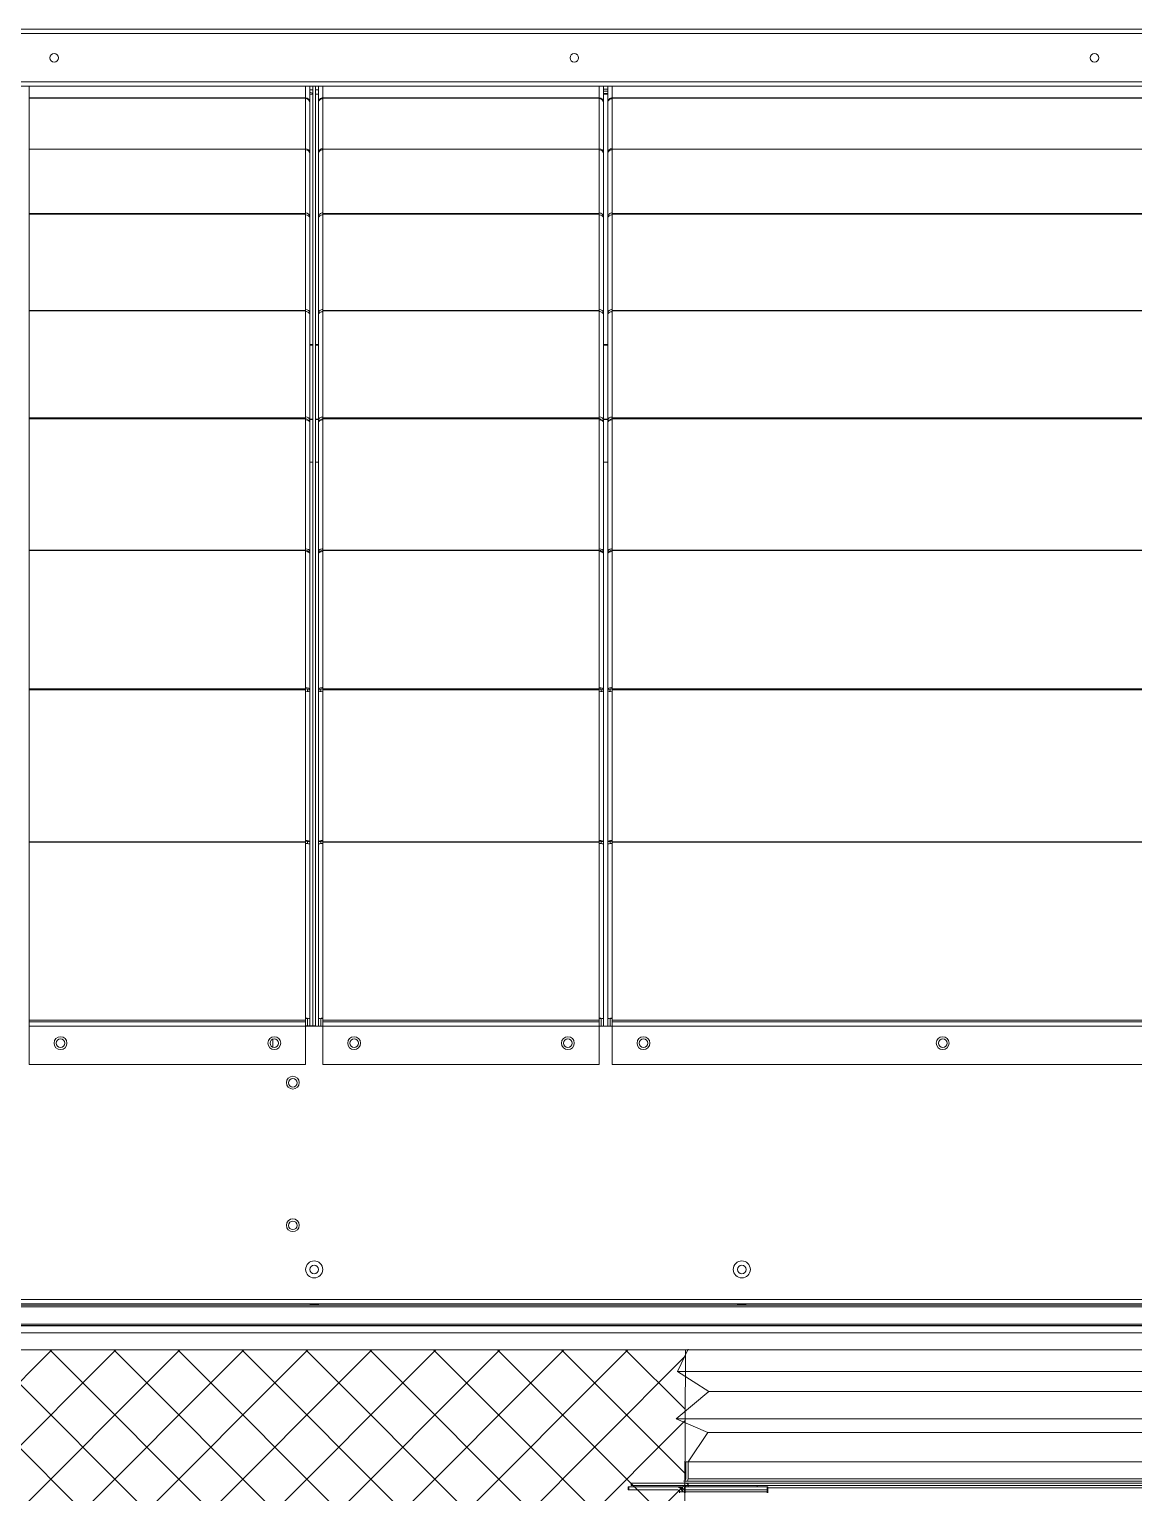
# Model space of a CAD drawing. Header units: millimetres. Extents: x -17070 to 41831, y -291348 to 30635.
# Drawn here: x 32743 to 33518, y 19396 to 20423 of the extents above; entities that cross this region are included whole.
import ezdxf

# ---------------------------------------------------------------- set-up
doc = ezdxf.new("R2010")
doc.units = ezdxf.units.MM

# ---------------------------------------------------------------- blocks, each defined once
blk = doc.blocks.new('3753456')
at = {"color": 0, "lineweight": 5}
for p, q in [((337590.2, 91235.5), (337597.8, 91251)), ((337612.3, 91221.4), (337590.2, 91235.5)), ((337589.4, 91202.2), (337612.3, 91221.4)), ((337611.6, 91192.6), (337589.4, 91202.2)), ((337597.8, 91172), (337611.6, 91192.6))]:
    blk.add_line(p, q, dxfattribs=at)
blk = doc.blocks.new('45735')
at = {"color": 0, "lineweight": 5}
for p, q in [((339300, 91099.7), (338517, 91099.7)), ((338539.1, 91085.6), (339322.1, 91085.6)), ((338516.2, 91066.4), (339299.2, 91066.4)), ((339321.4, 91056.8), (338538.4, 91056.8))]:
    blk.add_line(p, q, dxfattribs=at)
for p in [(926.8, -135.8), (1709.8, -135.8)]:
    blk.add_blockref('3753456', p, dxfattribs=at)
blk = doc.blocks.new('2')
at = {"lineweight": 5}
h = blk.add_hatch(dxfattribs=at)
h.set_pattern_fill('ANSI37', scale=10)
h.set_pattern_definition([(45, (-833140.61, -415575.233), (-22.4506403, 22.4506403), []), (135, (-833140.61, -415575.233), (-22.4506403, -22.4506403), [])])
h.paths.add_polyline_path([(33194.9, 17574.3), (33203.4, 19496.5), (32691, 19496.5), (32682.5, 17574.3)])
at = {"color": 7, "lineweight": 20}
for p, q in [((34245.9, 20422.7), (31640.1, 20422.7)), ((34245.9, 20419.6), (31640.1, 20419.6)), ((34249, 20385.8), (31637, 20385.8)), ((34249, 20382.7), (31637, 20382.7)), ((33152.1, 20374.5), (34245.9, 20374.5)), ((33152.1, 20374.4), (34245.9, 20374.4)), ((33152.1, 20338.6), (34245.9, 20338.6)), ((33152.1, 20338.5), (34245.9, 20338.5)), ((33152.1, 20293.5), (34245.9, 20293.5)), ((33152.1, 20293.1), (34245.9, 20293.1)), ((33152.1, 20225.5), (34245.9, 20225.5)), ((33152.1, 20225.3), (34245.9, 20225.3)), ((33152.1, 20150.1), (34245.9, 20150.1)), ((33152.1, 20149.5), (34245.9, 20149.5)), ((33152.1, 20057.4), (34245.9, 20057.4)), ((33152.1, 20057.2), (34245.9, 20057.2)), ((33152.1, 19960), (34245.9, 19960)), ((33152.1, 19959.3), (34245.9, 19959.3)), ((33152.1, 19852.8), (34245.9, 19852.8)), ((33152.1, 19852.5), (34245.9, 19852.5)), ((34245.9, 19727.8), (33152.1, 19727.8)), ((33152.1, 19726.6), (34245.9, 19726.6)), ((33152.1, 19723.5), (34245.9, 19723.5)), ((33152.1, 19696.6), (34245.9, 19696.6)), ((34247.4, 19527.8), (31638.6, 19527.8)), ((34247.4, 19526.7), (31638.6, 19526.7)), ((31640.1, 19531.9), (34245.9, 19531.9)), ((31640.1, 19528.8), (34245.9, 19528.8)), ((34249, 19513.3), (31637, 19513.3)), ((31638.6, 19514.5), (34247.4, 19514.5)), ((31638.6, 19513.6), (34247.4, 19513.6)), ((34249, 19508.4), (31637, 19508.4)), ((31637, 19496.5), (34249, 19496.5))]:
    blk.add_line(p, q, dxfattribs=at)
at = {"color": 7, "lineweight": 20, "ltscale": 0.004468}
for p, q in [((32743.1, 20374.6), (32743.1, 20382.7)), ((32936.9, 20382.7), (32936.9, 20374.6)), ((32949.1, 20374.6), (32949.1, 20382.7)), ((33142.9, 20382.7), (33142.9, 20374.6)), ((33152.1, 20374.6), (33152.1, 20382.7))]:
    blk.add_line(p, q, dxfattribs=at)
at = {"color": 7, "lineweight": 20, "ltscale": 5.06378e-05}
for p, q in [((32743.1, 20374.6), (32743.1, 20374.5)), ((32936.9, 20374.6), (32936.9, 20374.5)), ((32949.1, 20374.6), (32949.1, 20374.5)), ((33142.9, 20374.6), (33142.9, 20374.5)), ((33152.1, 20374.6), (33152.1, 20374.5))]:
    blk.add_line(p, q, dxfattribs=at)
at = {"color": 7, "lineweight": 20, "ltscale": 0.107667}
for p, q in [((32743.1, 20374.5), (32936.9, 20374.5)), ((32743.1, 20374.4), (32936.9, 20374.4)), ((32949.1, 20374.5), (33142.9, 20374.5)), ((32949.1, 20374.4), (33142.9, 20374.4)), ((32743.1, 20338.6), (32936.9, 20338.6)), ((32743.1, 20338.5), (32936.9, 20338.5)), ((32949.1, 20338.6), (33142.9, 20338.6)), ((32949.1, 20338.5), (33142.9, 20338.5)), ((32743.1, 20293.5), (32936.9, 20293.5)), ((32743.1, 20293.1), (32936.9, 20293.1)), ((32949.1, 20293.5), (33142.9, 20293.5)), ((32949.1, 20293.1), (33142.9, 20293.1)), ((32743.1, 20225.5), (32936.9, 20225.5)), ((32743.1, 20225.3), (32936.9, 20225.3)), ((32949.1, 20225.5), (33142.9, 20225.5)), ((32949.1, 20225.3), (33142.9, 20225.3)), ((32743.1, 20150.1), (32936.9, 20150.1)), ((32743.1, 20149.5), (32936.9, 20149.5)), ((32949.1, 20150.1), (33142.9, 20150.1)), ((32949.1, 20149.5), (33142.9, 20149.5)), ((32743.1, 20057.4), (32936.9, 20057.4)), ((32743.1, 20057.2), (32936.9, 20057.2)), ((32949.1, 20057.4), (33142.9, 20057.4)), ((32949.1, 20057.2), (33142.9, 20057.2)), ((32743.1, 19960), (32936.9, 19960)), ((32743.1, 19959.3), (32936.9, 19959.3)), ((32949.1, 19960), (33142.9, 19960)), ((32949.1, 19959.3), (33142.9, 19959.3)), ((32743.1, 19852.8), (32936.9, 19852.8)), ((32743.1, 19852.5), (32936.9, 19852.5)), ((32949.1, 19852.8), (33142.9, 19852.8)), ((32949.1, 19852.5), (33142.9, 19852.5)), ((32936.9, 19727.8), (32743.1, 19727.8)), ((33142.9, 19727.8), (32949.1, 19727.8)), ((32743.1, 19726.6), (32936.9, 19726.6)), ((32743.1, 19723.5), (32936.9, 19723.5)), ((32949.1, 19726.6), (33142.9, 19726.6)), ((32949.1, 19723.5), (33142.9, 19723.5)), ((32743.1, 19696.6), (32936.9, 19696.6)), ((32949.1, 19696.6), (33142.9, 19696.6))]:
    blk.add_line(p, q, dxfattribs=at)
at = {"color": 7, "lineweight": 20, "ltscale": 8.68979e-05}
for p, q in [((32743.1, 20374.4), (32743.1, 20374.5)), ((32936.9, 20374.4), (32936.9, 20374.5)), ((32949.1, 20374.4), (32949.1, 20374.5)), ((33142.9, 20374.4), (33142.9, 20374.5)), ((33152.1, 20374.4), (33152.1, 20374.5))]:
    blk.add_line(p, q, dxfattribs=at)
at = {"color": 7, "lineweight": 20, "ltscale": 0.000182321}
for p, q in [((32743.1, 20374.1), (32743.1, 20374.4)), ((32936.9, 20374.1), (32936.9, 20374.4)), ((32949.1, 20374.1), (32949.1, 20374.4)), ((33142.9, 20374.1), (33142.9, 20374.4)), ((33152.1, 20374.1), (33152.1, 20374.4))]:
    blk.add_line(p, q, dxfattribs=at)
at = {"color": 7, "lineweight": 20, "ltscale": 0.019501}
for p, q in [((32743.1, 20339), (32743.1, 20374.1)), ((32936.9, 20374.1), (32936.9, 20339)), ((32949.1, 20339), (32949.1, 20374.1)), ((33142.9, 20374.1), (33142.9, 20339)), ((33152.1, 20339), (33152.1, 20374.1)), ((32940, 20371.1), (32940, 20336)), ((32946, 20336), (32946, 20371.1)), ((33146, 20371.1), (33146, 20336)), ((33149, 20336), (33149, 20371.1))]:
    blk.add_line(p, q, dxfattribs=at)
at = {"color": 7, "lineweight": 20, "ltscale": 5.01906e-05}
for p, q in [((32940, 20381.3), (32940, 20381.4)), ((33146, 20381.3), (33146, 20381.4))]:
    blk.add_line(p, q, dxfattribs=at)
at = {"color": 7, "lineweight": 20, "ltscale": 0.005416}
for p, q in [((32940, 20381.3), (32940, 20371.5)), ((32946, 20371.5), (32946, 20381.3)), ((33146, 20381.3), (33146, 20371.5)), ((33149, 20371.5), (33149, 20381.3))]:
    blk.add_line(p, q, dxfattribs=at)
at = {"color": 7, "lineweight": 20, "ltscale": 0.000277946}
for p, q in [((32940, 20380.3), (32940.5, 20380.3)), ((32940, 20378.3), (32940.5, 20378.3))]:
    blk.add_line(p, q, dxfattribs=at)
at = {"color": 7, "lineweight": 20, "ltscale": 0.001093}
blk.add_line((32940, 20377.1), (32941.9, 20377.1), dxfattribs=at)
at = {"color": 7, "lineweight": 20, "ltscale": 0.000414672}
blk.add_line((32941.2, 20380.2), (32942, 20380.2), dxfattribs=at)
at = {"color": 7, "lineweight": 20, "ltscale": 0.366025}
for p, q in [((32942, 20382.7), (32942, 19723.8)), ((32944, 20382.7), (32944, 19723.8))]:
    blk.add_line(p, q, dxfattribs=at)
at = {"color": 7, "lineweight": 20, "ltscale": 0.001111}
for p, q in [((32944, 20380.2), (32946, 20380.2)), ((32944, 20377.1), (32946, 20377.1)), ((32940, 20119), (32942, 20119)), ((32944, 20119), (32946, 20119)), ((33163.2, 19398.3), (33163.2, 19400.3)), ((33163.7, 19398.3), (33163.7, 19400.3)), ((33202.7, 19398.3), (33202.7, 19400.3)), ((33203.2, 19398.3), (33203.2, 19400.3)), ((33260.7, 19398.3), (33260.7, 19400.3)), ((33261.2, 19398.3), (33261.2, 19400.3))]:
    blk.add_line(p, q, dxfattribs=at)
at = {"color": 7, "lineweight": 20, "ltscale": 4.85922e-05}
blk.add_line((32946, 20381.3), (32946, 20381.4), dxfattribs=at)
at = {"color": 7, "lineweight": 20, "ltscale": 0.001667}
for p, q in [((33146, 20380.7), (33149, 20380.7)), ((33149, 20379.2), (33146, 20379.2)), ((33149, 20377.6), (33146, 20377.6)), ((33146, 20377.1), (33149, 20377.1)), ((33146, 20201.7), (33149, 20201.7)), ((33146, 20201.1), (33149, 20201.1)), ((33146, 20149.2), (33149, 20149.2)), ((33146, 20148.9), (33149, 20148.9)), ((33146, 20119), (33149, 20119))]:
    blk.add_line(p, q, dxfattribs=at)
at = {"color": 7, "lineweight": 20, "ltscale": 4.85923e-05}
blk.add_line((33149, 20381.3), (33149, 20381.4), dxfattribs=at)
at = {"color": 7, "lineweight": 20, "ltscale": 1.77147e-05}
for p, q in [((32939.9, 20371.5), (32940, 20371.5)), ((33145.9, 20371.5), (33146, 20371.5))]:
    blk.add_line(p, q, dxfattribs=at)
at = {"color": 7, "lineweight": 20, "ltscale": 0.020143}
for p, q in [((32940, 20335.3), (32940, 20371.5)), ((33146, 20335.3), (33146, 20371.5))]:
    blk.add_line(p, q, dxfattribs=at)
at = {"color": 7, "lineweight": 20, "ltscale": 1.77131e-05}
for p, q in [((32946, 20371.5), (32946, 20371.5)), ((33149, 20371.5), (33149, 20371.5))]:
    blk.add_line(p, q, dxfattribs=at)
at = {"color": 7, "lineweight": 20, "ltscale": 0.000231544}
for p, q in [((32946, 20371.1), (32946, 20371.5)), ((33149, 20371.1), (33149, 20371.5))]:
    blk.add_line(p, q, dxfattribs=at)
at = {"color": 7, "lineweight": 20, "ltscale": 0.000181183}
for p, q in [((32743.1, 20338.6), (32743.1, 20339)), ((32936.9, 20338.6), (32936.9, 20339)), ((32949.1, 20338.6), (32949.1, 20339)), ((33142.9, 20338.6), (33142.9, 20339)), ((33152.1, 20338.6), (33152.1, 20339))]:
    blk.add_line(p, q, dxfattribs=at)
at = {"color": 7, "lineweight": 20, "ltscale": 5.76158e-05}
for p, q in [((32743.1, 20338.5), (32743.1, 20338.6)), ((32936.9, 20338.5), (32936.9, 20338.6)), ((32949.1, 20338.5), (32949.1, 20338.6)), ((33142.9, 20338.5), (33142.9, 20338.6)), ((33152.1, 20338.5), (33152.1, 20338.6))]:
    blk.add_line(p, q, dxfattribs=at)
at = {"color": 7, "lineweight": 20, "ltscale": 0.000228135}
for p, q in [((32743.1, 20338.1), (32743.1, 20338.5)), ((32936.9, 20338.1), (32936.9, 20338.5)), ((32949.1, 20338.1), (32949.1, 20338.5)), ((33142.9, 20338.1), (33142.9, 20338.5)), ((33152.1, 20338.1), (33152.1, 20338.5))]:
    blk.add_line(p, q, dxfattribs=at)
at = {"color": 7, "lineweight": 20, "ltscale": 0.024554}
for p, q in [((32743.1, 20293.9), (32743.1, 20338.1)), ((32936.9, 20338.1), (32936.9, 20293.9)), ((32940, 20335.3), (32940, 20291.1)), ((32946, 20291.1), (32946, 20335.3)), ((32949.1, 20293.9), (32949.1, 20338.1)), ((33142.9, 20338.1), (33142.9, 20293.9)), ((33146, 20335.3), (33146, 20291.1)), ((33149, 20291.1), (33149, 20335.3)), ((33152.1, 20293.9), (33152.1, 20338.1))]:
    blk.add_line(p, q, dxfattribs=at)
at = {"color": 7, "lineweight": 20, "ltscale": 5.95243e-05}
for p, q in [((32939.9, 20336), (32940, 20336)), ((33145.9, 20336), (33146, 20336))]:
    blk.add_line(p, q, dxfattribs=at)
at = {"color": 7, "lineweight": 20, "ltscale": 0.019078}
for p, q in [((32940, 20301.7), (32940, 20336)), ((33146, 20301.7), (33146, 20336))]:
    blk.add_line(p, q, dxfattribs=at)
at = {"color": 7, "lineweight": 20, "ltscale": 5.95226e-05}
for p, q in [((32946.1, 20336), (32946, 20336)), ((33149.1, 20336), (33149, 20336))]:
    blk.add_line(p, q, dxfattribs=at)
at = {"color": 7, "lineweight": 20, "ltscale": 0.000407996}
for p, q in [((32946, 20335.3), (32946, 20336)), ((33149, 20335.3), (33149, 20336))]:
    blk.add_line(p, q, dxfattribs=at)
at = {"color": 7, "lineweight": 20, "ltscale": 0.000229568}
for p, q in [((32743.1, 20293.5), (32743.1, 20293.9)), ((32936.9, 20293.5), (32936.9, 20293.9)), ((32949.1, 20293.5), (32949.1, 20293.9)), ((33142.9, 20293.5), (33142.9, 20293.9)), ((33152.1, 20293.5), (33152.1, 20293.9))]:
    blk.add_line(p, q, dxfattribs=at)
at = {"color": 7, "lineweight": 20, "ltscale": 0.000214269}
for p, q in [((32743.1, 20293.1), (32743.1, 20293.5)), ((32936.9, 20293.1), (32936.9, 20293.5)), ((32949.1, 20293.1), (32949.1, 20293.5)), ((33142.9, 20293.1), (33142.9, 20293.5)), ((33152.1, 20293.1), (33152.1, 20293.5))]:
    blk.add_line(p, q, dxfattribs=at)
at = {"color": 7, "lineweight": 20, "ltscale": 0.000344851}
for p, q in [((32743.1, 20292.5), (32743.1, 20293.1)), ((32936.9, 20292.5), (32936.9, 20293.1)), ((32949.1, 20292.5), (32949.1, 20293.1)), ((33142.9, 20292.5), (33142.9, 20293.1)), ((33152.1, 20292.5), (33152.1, 20293.1))]:
    blk.add_line(p, q, dxfattribs=at)
at = {"color": 7, "lineweight": 20, "ltscale": 0.036885}
for p, q in [((32743.1, 20226.1), (32743.1, 20292.5)), ((32936.9, 20292.5), (32936.9, 20226.1)), ((32949.1, 20226.1), (32949.1, 20292.5)), ((33142.9, 20292.5), (33142.9, 20226.1)), ((33152.1, 20226.1), (33152.1, 20292.5)), ((32940, 20290.1), (32940, 20223.7)), ((32946, 20223.7), (32946, 20290.1)), ((33146, 20290.1), (33146, 20223.7)), ((33149, 20223.7), (33149, 20290.1))]:
    blk.add_line(p, q, dxfattribs=at)
at = {"color": 7, "lineweight": 20, "ltscale": 0.000162064}
for p, q in [((32939.7, 20291.1), (32940, 20291.1)), ((32946.3, 20291.1), (32946, 20291.1)), ((33145.7, 20291.1), (33146, 20291.1)), ((33149.3, 20291.1), (33149, 20291.1))]:
    blk.add_line(p, q, dxfattribs=at)
at = {"color": 7, "lineweight": 20, "ltscale": 0.017676}
for p, q in [((32940, 20259.3), (32940, 20291.1)), ((33146, 20259.3), (33146, 20291.1))]:
    blk.add_line(p, q, dxfattribs=at)
at = {"color": 7, "lineweight": 20, "ltscale": 0.000573504}
for p, q in [((32946, 20290.1), (32946, 20291.1)), ((33149, 20290.1), (33149, 20291.1))]:
    blk.add_line(p, q, dxfattribs=at)
at = {"color": 7, "lineweight": 20, "ltscale": 0.000342699}
for p, q in [((32743.1, 20225.5), (32743.1, 20226.1)), ((32936.9, 20225.5), (32936.9, 20226.1)), ((32949.1, 20225.5), (32949.1, 20226.1)), ((33142.9, 20225.5), (33142.9, 20226.1)), ((33152.1, 20225.5), (33152.1, 20226.1))]:
    blk.add_line(p, q, dxfattribs=at)
at = {"color": 7, "lineweight": 20, "ltscale": 0.000101871}
for p, q in [((32743.1, 20225.3), (32743.1, 20225.5)), ((32936.9, 20225.3), (32936.9, 20225.5)), ((32949.1, 20225.3), (32949.1, 20225.5)), ((33142.9, 20225.3), (33142.9, 20225.5)), ((33152.1, 20225.3), (33152.1, 20225.5))]:
    blk.add_line(p, q, dxfattribs=at)
at = {"color": 7, "lineweight": 20, "ltscale": 0.00038102}
for p, q in [((32743.1, 20225.3), (32743.1, 20224.6)), ((32936.9, 20225.3), (32936.9, 20224.6)), ((32949.1, 20225.3), (32949.1, 20224.6)), ((33142.9, 20225.3), (33142.9, 20224.6)), ((33152.1, 20225.3), (33152.1, 20224.6))]:
    blk.add_line(p, q, dxfattribs=at)
at = {"color": 7, "lineweight": 20, "ltscale": 0.041009}
for p, q in [((32743.1, 20150.8), (32743.1, 20224.6)), ((32936.9, 20224.6), (32936.9, 20150.8)), ((32940, 20222.4), (32940, 20148.5)), ((32946, 20148.5), (32946, 20222.4)), ((32949.1, 20150.8), (32949.1, 20224.6)), ((33142.9, 20224.6), (33142.9, 20150.8)), ((33146, 20222.4), (33146, 20148.5)), ((33149, 20148.5), (33149, 20222.4)), ((33152.1, 20150.8), (33152.1, 20224.6))]:
    blk.add_line(p, q, dxfattribs=at)
at = {"color": 7, "lineweight": 20, "ltscale": 0.000315481}
for p, q in [((32939.4, 20223.7), (32940, 20223.7)), ((32946.5, 20223.7), (32946, 20223.7)), ((33145.4, 20223.7), (33146, 20223.7)), ((33149.5, 20223.7), (33149, 20223.7))]:
    blk.add_line(p, q, dxfattribs=at)
at = {"color": 7, "lineweight": 20, "ltscale": 0.015571}
for p, q in [((32940, 20195.6), (32940, 20223.7)), ((33146, 20195.6), (33146, 20223.7))]:
    blk.add_line(p, q, dxfattribs=at)
at = {"color": 7, "lineweight": 20, "ltscale": 0.000722932}
for p, q in [((32946, 20222.4), (32946, 20223.7)), ((33149, 20222.4), (33149, 20223.7))]:
    blk.add_line(p, q, dxfattribs=at)
at = {"color": 7, "lineweight": 20, "ltscale": 0.001112}
for p, q in [((32940, 20201.7), (32942, 20201.7)), ((32940, 20201.1), (32942, 20201.1)), ((32940, 20149.2), (32942, 20149.2)), ((32940, 20148.9), (32942, 20148.9))]:
    blk.add_line(p, q, dxfattribs=at)
at = {"color": 7, "lineweight": 20, "ltscale": 0.00111}
for p, q in [((32944, 20201.7), (32946, 20201.7)), ((32944, 20201.1), (32946, 20201.1)), ((32944, 20149.2), (32946, 20149.2)), ((32944, 20148.9), (32946, 20148.9))]:
    blk.add_line(p, q, dxfattribs=at)
at = {"color": 7, "lineweight": 20, "ltscale": 0.000383413}
for p, q in [((32743.1, 20150.8), (32743.1, 20150.1)), ((32936.9, 20150.8), (32936.9, 20150.1)), ((32949.1, 20150.8), (32949.1, 20150.1)), ((33142.9, 20150.8), (33142.9, 20150.1)), ((33152.1, 20150.8), (33152.1, 20150.1))]:
    blk.add_line(p, q, dxfattribs=at)
at = {"color": 7, "lineweight": 20, "ltscale": 0.000318226}
for p, q in [((32743.1, 20149.5), (32743.1, 20150.1)), ((32936.9, 20149.5), (32936.9, 20150.1)), ((32949.1, 20149.5), (32949.1, 20150.1)), ((33142.9, 20149.5), (33142.9, 20150.1)), ((33152.1, 20149.5), (33152.1, 20150.1))]:
    blk.add_line(p, q, dxfattribs=at)
at = {"color": 7, "lineweight": 20, "ltscale": 0.000469699}
for p, q in [((32743.1, 20149.5), (32743.1, 20148.7)), ((32936.9, 20149.5), (32936.9, 20148.7)), ((32949.1, 20149.5), (32949.1, 20148.7)), ((33142.9, 20149.5), (33142.9, 20148.7)), ((33152.1, 20149.5), (33152.1, 20148.7))]:
    blk.add_line(p, q, dxfattribs=at)
at = {"color": 7, "lineweight": 20, "ltscale": 0.050238}
for p, q in [((32743.1, 20058.3), (32743.1, 20148.7)), ((32936.9, 20148.7), (32936.9, 20058.3)), ((32949.1, 20058.3), (32949.1, 20148.7)), ((33142.9, 20148.7), (33142.9, 20058.3)), ((33152.1, 20058.3), (33152.1, 20148.7)), ((32940, 20147), (32940, 20056.6)), ((32946, 20056.6), (32946, 20147)), ((33146, 20147), (33146, 20056.6)), ((33149, 20056.6), (33149, 20147))]:
    blk.add_line(p, q, dxfattribs=at)
at = {"color": 7, "lineweight": 20, "ltscale": 0.000523852}
for p, q in [((32936.9, 20149.6), (32936.9, 20148.7)), ((33142.9, 20149.6), (33142.9, 20148.7))]:
    blk.add_line(p, q, dxfattribs=at)
at = {"color": 7, "lineweight": 20, "ltscale": 0.000888889}
for p, q in [((32938.4, 20148.5), (32940, 20148.5)), ((32947.6, 20148.5), (32946, 20148.5)), ((33144.4, 20148.5), (33146, 20148.5)), ((33150.6, 20148.5), (33149, 20148.5)), ((32938.4, 20056.6), (32940, 20056.6)), ((32947.6, 20056.6), (32946, 20056.6)), ((33144.4, 20056.6), (33146, 20056.6)), ((33150.6, 20056.6), (33149, 20056.6)), ((32938.4, 19959.5), (32940, 19959.5)), ((32947.6, 19959.5), (32946, 19959.5)), ((33144.4, 19959.5), (33146, 19959.5)), ((33150.6, 19959.5), (33149, 19959.5)), ((32938.4, 19853), (32940, 19853)), ((32947.6, 19853), (32946, 19853)), ((33144.4, 19853), (33146, 19853)), ((33150.6, 19853), (33149, 19853)), ((33205.3, 19417.9), (33203.7, 19417.9)), ((33165.3, 19402.9), (33165.3, 19401.3)), ((33203.7, 19401.3), (33205.3, 19401.3)), ((33205.3, 19401.3), (33205.3, 19402.9))]:
    blk.add_line(p, q, dxfattribs=at)
at = {"color": 7, "lineweight": 20, "ltscale": 3.37381e-05}
for p, q in [((32938.4, 20148.5), (32938.4, 20148.5)), ((32947.6, 20148.5), (32947.6, 20148.5)), ((33144.4, 20148.5), (33144.4, 20148.5)), ((33150.6, 20148.5), (33150.6, 20148.5))]:
    blk.add_line(p, q, dxfattribs=at)
at = {"color": 7, "lineweight": 20, "ltscale": 0.01323}
for p, q in [((32940, 20124.7), (32940, 20148.5)), ((33146, 20124.7), (33146, 20148.5))]:
    blk.add_line(p, q, dxfattribs=at)
at = {"color": 7, "lineweight": 20, "ltscale": 0.000852754}
for p, q in [((32946, 20147), (32946, 20148.5)), ((33149, 20147), (33149, 20148.5))]:
    blk.add_line(p, q, dxfattribs=at)
at = {"color": 7, "lineweight": 20, "ltscale": 0.000466768}
for p, q in [((32743.1, 20058.3), (32743.1, 20057.4)), ((32936.9, 20058.3), (32936.9, 20057.4)), ((32949.1, 20058.3), (32949.1, 20057.4)), ((33142.9, 20058.3), (33142.9, 20057.4)), ((33152.1, 20058.3), (33152.1, 20057.4))]:
    blk.add_line(p, q, dxfattribs=at)
at = {"color": 7, "lineweight": 20, "ltscale": 0.000134994}
for p, q in [((32743.1, 20057.2), (32743.1, 20057.4)), ((32936.9, 20057.2), (32936.9, 20057.4)), ((32949.1, 20057.2), (32949.1, 20057.4)), ((33142.9, 20057.2), (33142.9, 20057.4)), ((33152.1, 20057.2), (33152.1, 20057.4))]:
    blk.add_line(p, q, dxfattribs=at)
at = {"color": 7, "lineweight": 20, "ltscale": 0.000492271}
for p, q in [((32743.1, 20057.2), (32743.1, 20056.3)), ((32936.9, 20057.2), (32936.9, 20056.3)), ((32949.1, 20057.2), (32949.1, 20056.3)), ((33142.9, 20057.2), (33142.9, 20056.3)), ((33152.1, 20057.2), (33152.1, 20056.3))]:
    blk.add_line(p, q, dxfattribs=at)
at = {"color": 7, "lineweight": 20, "ltscale": 0.052983}
for p, q in [((32743.1, 19960.9), (32743.1, 20056.3)), ((32936.9, 20056.3), (32936.9, 19960.9)), ((32949.1, 19960.9), (32949.1, 20056.3)), ((33142.9, 20056.3), (33142.9, 19960.9)), ((33152.1, 19960.9), (33152.1, 20056.3)), ((32940, 20054.9), (32940, 19959.5)), ((32946, 19959.5), (32946, 20054.9)), ((33146, 20054.9), (33146, 19959.5)), ((33149, 19959.5), (33149, 20054.9))]:
    blk.add_line(p, q, dxfattribs=at)
at = {"color": 7, "lineweight": 20, "ltscale": 0.000610792}
for p, q in [((32936.9, 20057.4), (32936.9, 20056.3)), ((33142.9, 20057.4), (33142.9, 20056.3))]:
    blk.add_line(p, q, dxfattribs=at)
at = {"color": 7, "lineweight": 20, "ltscale": 0.000257803}
for p, q in [((32938.4, 20056.1), (32938.4, 20056.6)), ((32947.6, 20056.1), (32947.6, 20056.6)), ((33144.4, 20056.1), (33144.4, 20056.6)), ((33150.6, 20056.1), (33150.6, 20056.6))]:
    blk.add_line(p, q, dxfattribs=at)
at = {"color": 7, "lineweight": 20, "ltscale": 0.010363}
for p, q in [((32940, 20037.9), (32940, 20056.6)), ((33146, 20037.9), (33146, 20056.6))]:
    blk.add_line(p, q, dxfattribs=at)
at = {"color": 7, "lineweight": 20, "ltscale": 0.000958765}
for p, q in [((32946, 20054.9), (32946, 20056.6)), ((33149, 20054.9), (33149, 20056.6))]:
    blk.add_line(p, q, dxfattribs=at)
at = {"color": 7, "lineweight": 20, "ltscale": 0.000495362}
for p, q in [((32743.1, 19960.9), (32743.1, 19960)), ((32936.9, 19960.9), (32936.9, 19960)), ((32949.1, 19960.9), (32949.1, 19960)), ((33142.9, 19960.9), (33142.9, 19960)), ((33152.1, 19960.9), (33152.1, 19960))]:
    blk.add_line(p, q, dxfattribs=at)
at = {"color": 7, "lineweight": 20, "ltscale": 0.000387411}
for p, q in [((32743.1, 19959.3), (32743.1, 19960)), ((32936.9, 19959.3), (32936.9, 19960)), ((32949.1, 19959.3), (32949.1, 19960)), ((33142.9, 19959.3), (33142.9, 19960)), ((33152.1, 19959.3), (33152.1, 19960))]:
    blk.add_line(p, q, dxfattribs=at)
at = {"color": 7, "lineweight": 20, "ltscale": 0.000543222}
for p, q in [((32743.1, 19959.3), (32743.1, 19958.4)), ((32936.9, 19959.3), (32936.9, 19958.4)), ((32949.1, 19959.3), (32949.1, 19958.4)), ((33142.9, 19959.3), (33142.9, 19958.4)), ((33152.1, 19959.3), (33152.1, 19958.4))]:
    blk.add_line(p, q, dxfattribs=at)
at = {"color": 7, "lineweight": 20, "ltscale": 0.058102}
for p, q in [((32743.1, 19853.8), (32743.1, 19958.4)), ((32936.9, 19958.4), (32936.9, 19853.8)), ((32940, 19957.6), (32940, 19853)), ((32946, 19853), (32946, 19957.6)), ((32949.1, 19853.8), (32949.1, 19958.4)), ((33142.9, 19958.4), (33142.9, 19853.8)), ((33146, 19957.6), (33146, 19853)), ((33149, 19853), (33149, 19957.6)), ((33152.1, 19853.8), (33152.1, 19958.4))]:
    blk.add_line(p, q, dxfattribs=at)
at = {"color": 7, "lineweight": 20, "ltscale": 0.001012}
for p, q in [((32936.9, 19960.2), (32936.9, 19958.4)), ((33142.9, 19960.2), (33142.9, 19958.4))]:
    blk.add_line(p, q, dxfattribs=at)
at = {"color": 7, "lineweight": 20, "ltscale": 0.000676388}
for p, q in [((32938.4, 19958.3), (32938.4, 19959.5)), ((32947.6, 19958.3), (32947.6, 19959.5)), ((33144.4, 19958.3), (33144.4, 19959.5)), ((33150.6, 19958.3), (33150.6, 19959.5))]:
    blk.add_line(p, q, dxfattribs=at)
at = {"color": 7, "lineweight": 20, "ltscale": 0.007338}
for p, q in [((32940, 19946.3), (32940, 19959.5)), ((33146, 19946.3), (33146, 19959.5))]:
    blk.add_line(p, q, dxfattribs=at)
at = {"color": 7, "lineweight": 20, "ltscale": 0.001039}
for p, q in [((32946, 19957.6), (32946, 19959.5)), ((33149, 19957.6), (33149, 19959.5))]:
    blk.add_line(p, q, dxfattribs=at)
at = {"color": 7, "lineweight": 20, "ltscale": 0.000539832}
for p, q in [((32743.1, 19853.8), (32743.1, 19852.8)), ((32936.9, 19853.8), (32936.9, 19852.8)), ((32949.1, 19853.8), (32949.1, 19852.8)), ((33142.9, 19853.8), (33142.9, 19852.8)), ((33152.1, 19853.8), (33152.1, 19852.8))]:
    blk.add_line(p, q, dxfattribs=at)
at = {"color": 7, "lineweight": 20, "ltscale": 0.000153368}
for p, q in [((32743.1, 19852.5), (32743.1, 19852.8)), ((32936.9, 19852.5), (32936.9, 19852.8)), ((32949.1, 19852.5), (32949.1, 19852.8)), ((33142.9, 19852.5), (33142.9, 19852.8)), ((33152.1, 19852.5), (33152.1, 19852.8))]:
    blk.add_line(p, q, dxfattribs=at)
at = {"color": 7, "lineweight": 20, "ltscale": 0.00054973}
for p, q in [((32743.1, 19852.5), (32743.1, 19851.5)), ((32936.9, 19852.5), (32936.9, 19851.5)), ((32949.1, 19852.5), (32949.1, 19851.5)), ((33142.9, 19852.5), (33142.9, 19851.5)), ((33152.1, 19852.5), (33152.1, 19851.5))]:
    blk.add_line(p, q, dxfattribs=at)
at = {"color": 7, "lineweight": 20, "ltscale": 0.068058}
for p, q in [((32743.1, 19729), (32743.1, 19851.5)), ((32936.9, 19851.5), (32936.9, 19729)), ((32940, 19851.1), (32940, 19728.6)), ((32946, 19728.6), (32946, 19851.1)), ((32949.1, 19729), (32949.1, 19851.5)), ((33142.9, 19851.5), (33142.9, 19729)), ((33146, 19851.1), (33146, 19728.6)), ((33149, 19728.6), (33149, 19851.1)), ((33152.1, 19729), (33152.1, 19851.5))]:
    blk.add_line(p, q, dxfattribs=at)
at = {"color": 7, "lineweight": 20, "ltscale": 0.001029}
for p, q in [((32936.9, 19853.4), (32936.9, 19851.5)), ((33142.9, 19853.4), (33142.9, 19851.5))]:
    blk.add_line(p, q, dxfattribs=at)
at = {"color": 7, "lineweight": 20, "ltscale": 0.000861584}
for p, q in [((32938.4, 19851.5), (32938.4, 19853)), ((32947.6, 19851.5), (32947.6, 19853)), ((33144.4, 19851.5), (33144.4, 19853)), ((33150.6, 19851.5), (33150.6, 19853))]:
    blk.add_line(p, q, dxfattribs=at)
at = {"color": 7, "lineweight": 20, "ltscale": 0.004022}
for p, q in [((32940, 19845.8), (32940, 19853)), ((33146, 19845.8), (33146, 19853))]:
    blk.add_line(p, q, dxfattribs=at)
at = {"color": 7, "lineweight": 20, "ltscale": 0.00109}
for p, q in [((32946, 19851.1), (32946, 19853)), ((33149, 19851.1), (33149, 19853))]:
    blk.add_line(p, q, dxfattribs=at)
at = {"color": 7, "lineweight": 20, "ltscale": 0.000665626}
for p, q in [((32743.1, 19729), (32743.1, 19727.8)), ((32936.9, 19729), (32936.9, 19727.8)), ((32949.1, 19729), (32949.1, 19727.8)), ((33142.9, 19729), (33142.9, 19727.8)), ((33152.1, 19729), (33152.1, 19727.8))]:
    blk.add_line(p, q, dxfattribs=at)
at = {"color": 7, "lineweight": 20, "ltscale": 0.000707283}
for p, q in [((32743.1, 19727.8), (32743.1, 19726.6)), ((32936.9, 19727.8), (32936.9, 19726.6)), ((32949.1, 19727.8), (32949.1, 19726.6)), ((33142.9, 19727.8), (33142.9, 19726.6)), ((33152.1, 19727.8), (33152.1, 19726.6))]:
    blk.add_line(p, q, dxfattribs=at)
at = {"color": 7, "lineweight": 20, "ltscale": 0.002756}
blk.add_line((32936.9, 19728.8), (32936.9, 19723.8), dxfattribs=at)
at = {"color": 7, "lineweight": 20, "ltscale": 0.00263}
for p, q in [((32938.4, 19723.8), (32938.4, 19728.6)), ((32940, 19723.8), (32940, 19728.6))]:
    blk.add_line(p, q, dxfattribs=at)
at = {"color": 7, "lineweight": 20, "ltscale": 0.002779}
for p, q in [((32946, 19723.6), (32946, 19728.6)), ((32947.6, 19723.6), (32947.6, 19728.6)), ((33144.4, 19723.6), (33144.4, 19728.6)), ((33146, 19723.6), (33146, 19728.6)), ((33149, 19723.6), (33149, 19728.6)), ((33150.6, 19723.6), (33150.6, 19728.6))]:
    blk.add_line(p, q, dxfattribs=at)
at = {"color": 7, "lineweight": 20, "ltscale": 0.002905}
blk.add_line((33142.9, 19728.8), (33142.9, 19723.6), dxfattribs=at)
at = {"color": 7, "lineweight": 20, "ltscale": 0.001722}
for p, q in [((32743.1, 19723.5), (32743.1, 19726.6)), ((32936.9, 19723.5), (32936.9, 19726.6)), ((32949.1, 19723.5), (32949.1, 19726.6)), ((33142.9, 19723.5), (33142.9, 19726.6)), ((33152.1, 19723.5), (33152.1, 19726.6))]:
    blk.add_line(p, q, dxfattribs=at)
at = {"color": 7, "lineweight": 20, "ltscale": 0.014944}
for p, q in [((32743.1, 19723.5), (32743.1, 19696.6)), ((32936.9, 19696.6), (32936.9, 19723.5)), ((32949.1, 19723.5), (32949.1, 19696.6)), ((33142.9, 19696.6), (33142.9, 19723.5)), ((33152.1, 19723.5), (33152.1, 19696.6))]:
    blk.add_line(p, q, dxfattribs=at)
at = {"color": 7, "lineweight": 20, "ltscale": 0.002}
blk.add_line((32936.9, 19723.8), (32940.5, 19723.8), dxfattribs=at)
at = {"color": 7, "lineweight": 20, "ltscale": 0.006778}
blk.add_line((32949.1, 19723.6), (32936.9, 19723.6), dxfattribs=at)
at = {"color": 7, "lineweight": 20, "ltscale": 0.001944}
for p, q in [((32944, 19723.8), (32940.5, 19723.8)), ((33199.2, 19396.8), (33202.7, 19396.8))]:
    blk.add_line(p, q, dxfattribs=at)
at = {"color": 7, "lineweight": 20, "ltscale": 0.000149487}
blk.add_line((32940.5, 19723.6), (32940.5, 19723.8), dxfattribs=at)
at = {"color": 7, "lineweight": 20, "ltscale": 0.000149486}
blk.add_line((32944, 19723.6), (32944, 19723.8), dxfattribs=at)
at = {"color": 7, "lineweight": 20, "ltscale": 0.005111}
blk.add_line((33152.1, 19723.6), (33142.9, 19723.6), dxfattribs=at)
at = {"color": 7, "lineweight": 20, "ltscale": 0.003143}
blk.add_line((32914, 19714.4), (32914, 19708.7), dxfattribs=at)
at = {"color": 7, "lineweight": 20, "ltscale": 0.434111}
for p, q in [((33203, 19417.9), (33908.2, 19417.9)), ((33202.2, 19402.9), (33908.2, 19402.9)), ((33203, 19404.5), (33908.2, 19404.5))]:
    blk.add_line(p, q, dxfattribs=at)
at = {"color": 7, "lineweight": 20, "ltscale": 0.006611}
for p, q in [((33203.7, 19417.9), (33203.7, 19406)), ((33205.3, 19417.9), (33205.3, 19406))]:
    blk.add_line(p, q, dxfattribs=at)
at = {"color": 7, "lineweight": 20, "ltscale": 0.019167}
for p, q in [((33163.2, 19400.3), (33197.7, 19400.3)), ((33163.7, 19400.3), (33198.2, 19400.3)), ((33163.2, 19398.3), (33197.7, 19398.3)), ((33163.7, 19398.3), (33198.2, 19398.3))]:
    blk.add_line(p, q, dxfattribs=at)
at = {"color": 7, "lineweight": 20, "ltscale": 0.021333}
for p, q in [((33165.3, 19402.9), (33203.7, 19402.9)), ((33203.7, 19401.3), (33165.3, 19401.3))]:
    blk.add_line(p, q, dxfattribs=at)
at = {"color": 7, "lineweight": 20, "ltscale": 0.0205}
blk.add_line((33165.3, 19402.9), (33202.2, 19402.9), dxfattribs=at)
at = {"color": 7, "lineweight": 20, "ltscale": 0.000794473}
blk.add_line((33198.2, 19400.3), (33199.7, 19400.3), dxfattribs=at)
at = {"color": 7, "lineweight": 20, "ltscale": 0.00135}
blk.add_line((33198.2, 19400.3), (33200.7, 19400.3), dxfattribs=at)
at = {"color": 7, "lineweight": 20, "ltscale": 0.000187402}
blk.add_line((33199.7, 19400.3), (33199.7, 19399.9), dxfattribs=at)
at = {"color": 7, "lineweight": 20, "ltscale": 0.000583596}
blk.add_line((33200.7, 19400.3), (33200.7, 19399.2), dxfattribs=at)
at = {"color": 7, "lineweight": 20, "ltscale": 0.032222}
for p, q in [((33202.7, 19400.3), (33260.7, 19400.3)), ((33203.2, 19400.3), (33261.2, 19400.3)), ((33202.7, 19398.3), (33260.7, 19398.3)), ((33202.7, 19396.8), (33260.7, 19396.8)), ((33203.2, 19398.3), (33261.2, 19398.3)), ((33203.2, 19396.8), (33261.2, 19396.8))]:
    blk.add_line(p, q, dxfattribs=at)
at = {"color": 7, "lineweight": 20, "ltscale": 0.042722}
blk.add_line((33203, 19406), (33203.7, 19406), dxfattribs=at)
at = {"color": 7, "lineweight": 20, "ltscale": 0.000555547}
for p, q in [((33203.7, 19400.3), (33203.7, 19401.3)), ((33205.3, 19401.3), (33205.3, 19400.3)), ((33253.7, 19401.3), (33253.7, 19400.3))]:
    blk.add_line(p, q, dxfattribs=at)
at = {"color": 7, "lineweight": 20, "ltscale": 0.3905}
blk.add_line((33205.3, 19406), (33908.2, 19406), dxfattribs=at)
at = {"color": 7, "lineweight": 20, "ltscale": 0.435222}
for p, q in [((33988.7, 19402.9), (33205.3, 19402.9)), ((33988.7, 19401.3), (33205.3, 19401.3))]:
    blk.add_line(p, q, dxfattribs=at)
at = {"color": 7, "lineweight": 20, "ltscale": 0.026889}
blk.add_line((33205.3, 19401.3), (33253.7, 19401.3), dxfattribs=at)
at = {"color": 7, "lineweight": 20, "ltscale": 0.432889}
blk.add_line((33207.4, 19401.3), (33986.6, 19401.3), dxfattribs=at)
at = {"color": 7, "lineweight": 20, "ltscale": 0.373111}
blk.add_line((33932.8, 19399.8), (33261.2, 19399.8), dxfattribs=at)
at = {"color": 7, "lineweight": 20, "ltscale": 0.000277761}
blk.add_line((33199.2, 19396.3), (33199.2, 19396.8), dxfattribs=at)
at = {"color": 7, "lineweight": 20, "ltscale": 0.000833333}
for p, q in [((33202.7, 19398.3), (33202.7, 19396.8)), ((33203.2, 19398.3), (33203.2, 19396.8)), ((33260.7, 19398.3), (33260.7, 19396.8)), ((33261.2, 19398.3), (33261.2, 19396.8))]:
    blk.add_line(p, q, dxfattribs=at)
at = {"color": 7, "lineweight": 20, "ltscale": 0.000277763}
for p, q in [((33202.7, 19396.3), (33202.7, 19396.8)), ((33203.2, 19396.3), (33203.2, 19396.8)), ((33260.7, 19396.3), (33260.7, 19396.8)), ((33261.2, 19396.3), (33261.2, 19396.8))]:
    blk.add_line(p, q, dxfattribs=at)
at = {"color": 0, "lineweight": 20}
blk.add_lwpolyline([(32691, 19496.5), (33203.4, 19496.5), (33194.9, 17574.3), (32682.5, 17574.3)], close=True, dxfattribs=at)
at = {"color": 7, "lineweight": 20}
for centre, radius in [((32760.5, 20402.7), 3), ((33125.5, 20402.7), 3), ((33490.5, 20402.7), 3), ((32765, 19711.6), 4.5), ((32765, 19711.6), 3), ((32915, 19711.6), 4.5), ((32915, 19711.6), 3), ((32971, 19711.6), 4.5), ((32971, 19711.6), 3), ((33121, 19711.6), 4.5), ((33121, 19711.6), 3), ((33174, 19711.6), 4.5), ((33174, 19711.6), 3), ((33384, 19711.6), 4.5), ((33384, 19711.6), 3), ((32928, 19683.9), 4.5), ((32928, 19683.8), 3), ((32928, 19583.9), 4.5), ((32928, 19583.8), 3), ((32943, 19552.9), 6), ((32943, 19552.9), 3), ((33243, 19552.9), 6), ((33243, 19552.9), 3)]:
    blk.add_circle(centre, radius, dxfattribs=at)
for centre, radius, start, end in [((32940.5, 20376.8), 3.5, 64.6232, 90), ((32940.5, 20376.8), 1.5, 0.5908, 90), ((32940.5, 20376.8), 3.5, 0, 0.4003), ((32936.9, 20187.9), 3.1, 0, 0.8218), ((33142.9, 20187.9), 3.1, 0, 0.8218), ((32936.9, 19965), 3.1, 0, 0.7204), ((33142.9, 19965), 3.1, 0, 0.7204), ((33197.7, 19396.8), 3.5, 0, 90), ((33198.2, 19396.8), 3.5, 0, 90), ((33199.2, 19396.8), 3.5, 1.1186, 64.6231), ((33202.2, 19406), 1.5, 270.5383, 0), ((33202.2, 19406), 3.1, 270, 270.3745), ((33203.7, 19401.3), 1.6, 0, 90), ((33202.2, 19406), 3.1, 331.0629, 0), ((33197.7, 19396.8), 1.5, 0, 90), ((33198.2, 19396.8), 1.5, 0, 90)]:
    blk.add_arc(centre, radius, start, end, dxfattribs=at)
for centre, major_axis, ratio, start_param, end_param in [((32936.9, 20371.5), (-3.1, 0), 0.995898, 3.141593, 4.712389), ((32936.9, 20371.1), (-3.1, 0), 0.945441, 3.141593, 4.712389), ((32936.9, 20381.3), (-3.1, 0), 0.995898, 3.141593, 3.605089), ((32936.9, 20381.4), (3.1, 0), 1, 0, 0.429168), ((32949.1, 20381.4), (-3.1, 0), 1, 5.854017, 6.283185), ((32949.1, 20381.3), (3.1, 0), 0.995898, 2.678096, 3.141593), ((32949.1, 20371.5), (3.1, 0), 0.995898, 1.570796, 3.141593), ((32949.1, 20371.1), (3.1, 0), 0.945441, 1.570796, 3.141593), ((33142.9, 20371.5), (-3.1, 0), 0.995898, 3.141593, 4.712389), ((33142.9, 20371.1), (-3.1, 0), 0.945441, 3.141593, 4.712389), ((33142.9, 20381.3), (-3.1, 0), 0.995898, 3.141593, 3.605089), ((33142.9, 20381.4), (3.1, 0), 1, 0, 0.429168), ((33152.1, 20381.3), (3.1, 0), 0.995898, 2.678096, 3.141593), ((33152.1, 20381.4), (-3.1, 0), 1, 5.854017, 6.283185), ((33152.1, 20371.5), (3.1, 0), 0.995898, 1.570796, 3.141593), ((33152.1, 20371.1), (3.1, 0), 0.945441, 1.570796, 3.141593), ((32936.9, 20336), (-3.1, 0), 0.945441, 3.141593, 4.712389), ((32936.9, 20335.3), (-3.1, 0), 0.911987, 3.141593, 4.712389), ((32949.1, 20336), (3.1, 0), 0.945441, 1.570796, 3.141593), ((32949.1, 20335.3), (3.1, 0), 0.911987, 1.570796, 3.141593), ((33142.9, 20336), (-3.1, 0), 0.945441, 3.141593, 4.712389), ((33142.9, 20335.3), (-3.1, 0), 0.911987, 3.141593, 4.712389), ((33152.1, 20336), (3.1, 0), 0.945441, 1.570796, 3.141593), ((33152.1, 20335.3), (3.1, 0), 0.911987, 1.570796, 3.141593), ((32936.9, 20291.1), (-3.1, 0), 0.911987, 3.141593, 4.712389), ((32936.9, 20290.1), (-3.1, 0), 0.787572, 3.141593, 4.712389), ((32949.1, 20291.1), (3.1, 0), 0.911987, 1.570796, 3.141593), ((32949.1, 20290.1), (3.1, 0), 0.787572, 1.570796, 3.141593), ((33142.9, 20291.1), (-3.1, 0), 0.911987, 3.141593, 4.712389), ((33142.9, 20290.1), (-3.1, 0), 0.787572, 3.141593, 4.712389), ((33152.1, 20291.1), (3.1, 0), 0.911987, 1.570796, 3.141593), ((33152.1, 20290.1), (3.1, 0), 0.787572, 1.570796, 3.141593), ((32936.9, 20223.7), (-3.1, 0), 0.787572, 3.141593, 4.712389), ((32936.9, 20223.7), (-1.5, 0), 0.787572, 3.897536, 4.712389), ((32936.9, 20222.4), (-3.1, 0), 0.728422, 3.141593, 4.712389), ((32949.1, 20223.7), (3.1, 0), 0.787572, 1.570796, 3.141593), ((32949.1, 20222.4), (3.1, 0), 0.728422, 1.570796, 3.141593), ((32949.1, 20223.7), (1.5, 0), 0.787572, 1.570796, 2.385648), ((33142.9, 20223.7), (-3.1, 0), 0.787572, 3.141593, 4.712389), ((33142.9, 20223.7), (-1.5, 0), 0.787572, 3.897536, 4.712389), ((33142.9, 20222.4), (-3.1, 0), 0.728422, 3.141593, 4.712389), ((33152.1, 20223.7), (3.1, 0), 0.787572, 1.570796, 3.141593), ((33152.1, 20222.4), (3.1, 0), 0.728422, 1.570796, 3.141593), ((33152.1, 20223.7), (1.5, 0), 0.787572, 1.570796, 2.385648), ((32936.9, 20187.8), (-3.1, 0), 0.99655, 3.141593, 3.150933), ((32936.9, 20187.6), (-3.1, 0), 0.977239, 3.141593, 3.155876), ((32936.9, 20182.7), (-3.1, 0), 0.968276, 3.141593, 3.146662), ((33142.9, 20187.8), (-3.1, 0), 0.99655, 3.141593, 3.150933), ((33142.9, 20187.6), (-3.1, 0), 0.977239, 3.141593, 3.155876), ((33142.9, 20182.7), (-3.1, 0), 0.968276, 3.141593, 3.146662), ((32936.9, 20167.7), (-3.1, 0), 0.944147, 3.141593, 3.146652), ((32936.9, 20160.6), (-3.1, 0), 0.977239, 3.141593, 3.154321), ((32936.9, 20159.8), (-3.1, 0), 0.850543, 3.141593, 3.154078), ((33142.9, 20167.7), (-3.1, 0), 0.944147, 3.141593, 3.146652), ((33142.9, 20160.6), (-3.1, 0), 0.977239, 3.141593, 3.154321), ((33142.9, 20159.8), (-3.1, 0), 0.850543, 3.141593, 3.154078), ((32936.9, 20148.5), (-3.1, 0), 0.728422, 3.141593, 4.712389), ((32936.9, 20148.5), (-1.5, 0), 0.728422, 3.141593, 4.712389), ((32936.9, 20147), (-3.1, 0), 0.543645, 3.141593, 4.712389), ((32949.1, 20148.5), (3.1, 0), 0.728422, 1.570796, 3.141593), ((32949.1, 20147), (3.1, 0), 0.543645, 1.570796, 3.141593), ((32949.1, 20148.5), (1.5, 0), 0.728422, 1.570796, 3.141593), ((33142.9, 20148.5), (-3.1, 0), 0.728422, 3.141593, 4.712389), ((33142.9, 20148.5), (-1.5, 0), 0.728422, 3.141593, 4.712389), ((33142.9, 20147), (-3.1, 0), 0.543645, 3.141593, 4.712389), ((33152.1, 20148.5), (3.1, 0), 0.728422, 1.570796, 3.141593), ((33152.1, 20147), (3.1, 0), 0.543645, 1.570796, 3.141593), ((33152.1, 20148.5), (1.5, 0), 0.728422, 1.570796, 3.141593), ((32936.9, 20147.9), (-3.1, 0), 0.878691, 3.141593, 3.146619), ((33142.9, 20147.9), (-3.1, 0), 0.878691, 3.141593, 3.146619), ((32936.9, 20092.8), (-3.1, 0), 0.850543, 3.141593, 3.152997), ((32936.9, 20091.5), (-3.1, 0), 0.719619, 3.141593, 3.152626), ((33142.9, 20092.8), (-3.1, 0), 0.850543, 3.141593, 3.152997), ((33142.9, 20091.5), (-3.1, 0), 0.719619, 3.141593, 3.152626), ((32936.9, 20056.6), (-3.1, 0), 0.543645, 3.141593, 4.712389), ((32936.9, 20056.6), (-1.5, 0), 0.543645, 3.141593, 4.712389), ((32936.9, 20054.9), (-3.1, 0), 0.465261, 3.141593, 4.712389), ((32949.1, 20056.6), (3.1, 0), 0.543645, 1.570796, 3.141593), ((32949.1, 20054.9), (3.1, 0), 0.465261, 1.570796, 3.141593), ((32949.1, 20056.6), (1.5, 0), 0.543645, 1.570796, 3.141593), ((33142.9, 20056.6), (-3.1, 0), 0.543645, 3.141593, 4.712389), ((33142.9, 20056.6), (-1.5, 0), 0.543645, 3.141593, 4.712389), ((33142.9, 20054.9), (-3.1, 0), 0.465261, 3.141593, 4.712389), ((33152.1, 20056.6), (3.1, 0), 0.543645, 1.570796, 3.141593), ((33152.1, 20054.9), (3.1, 0), 0.465261, 1.570796, 3.141593), ((33152.1, 20056.6), (1.5, 0), 0.543645, 1.570796, 3.141593), ((32936.9, 20003), (-3.1, 0), 0.719619, 3.141593, 3.151828), ((32936.9, 20001.3), (-3.1, 0), 0.446847, 3.141593, 3.150104), ((33142.9, 20003), (-3.1, 0), 0.719619, 3.141593, 3.146102), ((33142.9, 20001.3), (-3.1, 0), 0.446847, 3.141593, 3.150104), ((32936.9, 19964.9), (3.1, 0), 0.992634, 6.283185, 6.292467), ((32936.9, 19964.7), (3.1, 0), 0.946894, 6.283185, 6.295648), ((33142.9, 19964.9), (3.1, 0), 0.992634, 0, 0.009282), ((33142.9, 19964.7), (3.1, 0), 0.946894, 6.283185, 6.295648), ((32936.9, 19959.5), (-3.1, 0), 0.465261, 3.141593, 4.712389), ((32936.9, 19959.5), (-1.5, 0), 0.465261, 3.141593, 4.712389), ((32936.9, 19957.6), (-3.1, 0), 0.240313, 3.141593, 4.712389), ((32936.9, 19953.8), (3.1, 0), 0.929338, 6.283185, 6.289352), ((32949.1, 19959.5), (3.1, 0), 0.465261, 1.570796, 3.141593), ((32949.1, 19957.6), (3.1, 0), 0.240313, 1.570796, 3.141593), ((32949.1, 19959.5), (1.5, 0), 0.465261, 1.570796, 3.141593), ((33142.9, 19959.5), (-3.1, 0), 0.465261, 3.141593, 4.712389), ((33142.9, 19959.5), (-1.5, 0), 0.465261, 3.141593, 4.712389), ((33142.9, 19957.6), (-3.1, 0), 0.240313, 3.141593, 4.712389), ((33142.9, 19953.8), (3.1, 0), 0.929338, 0, 0.006167), ((33152.1, 19959.5), (3.1, 0), 0.465261, 1.570796, 3.141593), ((33152.1, 19957.6), (3.1, 0), 0.240313, 1.570796, 3.141593), ((33152.1, 19959.5), (1.5, 0), 0.465261, 1.570796, 3.141593), ((32936.9, 19941.4), (3.1, 0), 0.946894, 6.283185, 6.294606), ((32936.9, 19940.5), (3.1, 0), 0.817118, 6.283185, 6.294326), ((33142.9, 19941.4), (3.1, 0), 0.946894, 6.283185, 6.294606), ((33142.9, 19940.5), (3.1, 0), 0.817118, 6.283185, 6.294326), ((32936.9, 19898.7), (3.1, 0), 0.817118, 6.283185, 6.293566), ((32936.9, 19897.2), (3.1, 0), 0.588362, 6.283185, 6.292688), ((33142.9, 19898.7), (3.1, 0), 0.817118, 6.283185, 6.293566), ((33142.9, 19897.2), (3.1, 0), 0.588362, 6.283185, 6.292688), ((32936.9, 19887.2), (-3.1, 0), 0.446847, 3.141593, 3.149765), ((32936.9, 19885.3), (-3.1, 0), 0.246895, 3.141593, 3.146315), ((33142.9, 19887.2), (-3.1, 0), 0.446847, 3.141593, 3.149765), ((33142.9, 19885.3), (-3.1, 0), 0.246895, 3.141593, 3.146315), ((32936.9, 19877.3), (3.1, 0), 0.754103, 6.283185, 6.288486), ((33142.9, 19877.3), (3.1, 0), 0.754103, 0, 0.0053), ((32936.9, 19853), (-3.1, 0), 0.240313, 3.141593, 4.712389), ((32936.9, 19853), (-1.5, 0), 0.240313, 3.141593, 4.712389), ((32936.9, 19851.1), (-3.1, 0), 0.151261, 3.141593, 4.712389), ((32949.1, 19853), (3.1, 0), 0.240313, 1.570796, 3.141593), ((32949.1, 19851.1), (3.1, 0), 0.151261, 1.570796, 3.141593), ((32949.1, 19853), (1.5, 0), 0.240313, 1.570796, 3.141593), ((33142.9, 19853), (-3.1, 0), 0.240313, 3.141593, 4.712389), ((33142.9, 19853), (-1.5, 0), 0.240313, 3.141593, 4.712389), ((33142.9, 19851.1), (-3.1, 0), 0.151261, 3.141593, 4.712389), ((33152.1, 19853), (3.1, 0), 0.240313, 1.570796, 3.141593), ((33152.1, 19851.1), (3.1, 0), 0.151261, 1.570796, 3.141593), ((33152.1, 19853), (1.5, 0), 0.240313, 1.570796, 3.141593), ((32936.9, 19838.6), (3.1, 0), 0.588362, 6.283185, 6.292164), ((32936.9, 19836.8), (3.1, 0), 0.335364, 6.283185, 6.289477), ((33142.9, 19838.6), (3.1, 0), 0.588362, 6.283185, 6.292164), ((33142.9, 19836.8), (3.1, 0), 0.335364, 6.283185, 6.289477), ((32936.9, 19782.6), (-3.1, 0), 0.246895, 3.141593, 3.146199), ((33142.9, 19782.6), (-3.1, 0), 0.246895, 3.141593, 3.146199), ((32936.9, 19768.5), (3.1, 0), 0.335364, 6.283185, 6.293397), ((33142.9, 19768.5), (3.1, 0), 0.335364, 6.283185, 6.293397), ((32936.9, 19728.6), (-3.1, 0), 0.151261, 3.141593, 4.712389), ((32936.9, 19728.6), (-1.5, 0), 0.151261, 3.141593, 4.712389), ((32949.1, 19728.6), (3.1, 0), 0.151261, 1.570796, 3.141593), ((32949.1, 19728.6), (1.5, 0), 0.151261, 1.570796, 3.141593), ((33142.9, 19728.6), (-3.1, 0), 0.151261, 3.141593, 4.712389), ((33142.9, 19728.6), (-1.5, 0), 0.151261, 3.141593, 4.712389), ((33152.1, 19728.6), (3.1, 0), 0.151261, 1.570796, 3.141593), ((33152.1, 19728.6), (1.5, 0), 0.151261, 1.570796, 3.141593), ((32943, 19528.1), (-3, 0), 0.695361, 5.942736, 6.283214), ((32943, 19528.1), (-3, 0), 0.695361, 0.000029, 0.127836), ((32943, 19526.9), (-3, 0), 0.695361, 5.196445, 5.846004), ((32943, 19525.5), (4.5, 0), 0.69625, 0.981351, 2.160242), ((32943, 19526.9), (-3, 0), 0.695361, 3.578774, 4.229082), ((32943, 19528.1), (-3, 0), 0.695361, 3.141622, 3.482042), ((32943, 19528.1), (-3, 0), 0.695361, 3.013425, 3.141622), ((33243, 19528.1), (-3, 0), 0.695361, 5.942736, 6.283214), ((33243, 19528.1), (-3, 0), 0.695361, 0.000029, 0.127836), ((33243, 19526.9), (-3, 0), 0.695361, 5.196445, 5.846004), ((33243, 19525.5), (4.5, 0), 0.69625, 0.981351, 2.160242), ((33243, 19526.9), (-3, 0), 0.695361, 3.578774, 4.229082), ((33243, 19528.1), (-3, 0), 0.695361, 3.141622, 3.482042), ((33243, 19528.1), (-3, 0), 0.695361, 3.013425, 3.141622), ((33205.3, 19401.3), (1.6, 0), 0.600899, 1.570796, 1.764363), ((33203.2, 19396.8), (-3.5, 0), 0.600899, 4.855737, 5.038793), ((33204.2, 19396.8), (-3.5, 0), 0.600899, 5.1553, 5.308317), ((33203.2, 19396.8), (-1.5, 0), 0.600899, 5.052226, 5.123653)]:
    blk.add_ellipse(centre, major_axis=major_axis, ratio=ratio, start_param=start_param, end_param=end_param, dxfattribs=at)
at = {"color": 0, "lineweight": 20}
blk.add_blockref('45735', (-305319.2, -71618.3), dxfattribs=at)

msp = doc.modelspace()

# ---------------------------------------------------------------- block references
msp.add_blockref('2', (0, 0))

doc.saveas('drawing.dxf')
